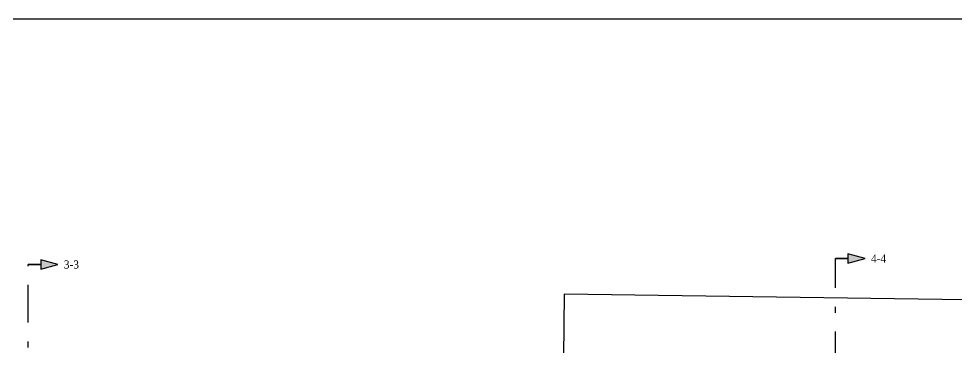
# Model space of a CAD drawing. Header units: millimetres. Extents: x -2171 to 1563, y -1758 to -1505.
# Drawn here: x -1709.32 to -1693.52, y -1595.78 to -1590.25 of the extents above; entities that cross this region are included whole.
import ezdxf
from ezdxf.enums import TextEntityAlignment as Align

# ---------------------------------------------------------------- set-up
doc = ezdxf.new("R2010")
doc.units = ezdxf.units.MM
doc.linetypes.add('DASHDOT', pattern=[25.4, 12.7, -6.35, 0, -6.35])
for name, color, linetype in [('-S_TEXT', 3, 'Continuous'), ('Geo_Lines_-1', 94, 'Continuous'), ('Sect_Line_Symbol', 7, 'Continuous')]:
    doc.layers.add(name, color=color, linetype=linetype)
doc.styles.add('S1TmsNwRmn1359_b_934_161', font='times.ttf', dxfattribs={"width": 0.933629, "height": 0.135937})

msp = doc.modelspace()

# ---------------------------------------------------------------- hatches: boundary and pattern name
at = {"layer": 'Sect_Line_Symbol'}
for points in [[(-1695.5568, -1594.2859), (-1695.3466, -1594.2859), (-1695.3466, -1594.3635), (-1695.0568, -1594.2859), (-1695.3466, -1594.2082), (-1695.3466, -1594.2859)], [(-1709.1568, -1594.3859), (-1708.9466, -1594.3859), (-1708.9466, -1594.4635), (-1708.6568, -1594.3859), (-1708.9466, -1594.3082), (-1708.9466, -1594.3859)]]:
    msp.add_hatch(color=2, dxfattribs=at).paths.add_polyline_path(points)

# ---------------------------------------------------------------- linework, layer by layer
at = {"layer": '-S_TEXT', "ltscale": 5}
msp.add_lwpolyline([(-1732.0504, -1590.2497), (-1673.9029, -1590.2497), (-1673.9029, -1630.2944), (-1732.0504, -1630.2944)], close=True, dxfattribs=at)
at = {"layer": 'Geo_Lines_-1', "color": 94, "ltscale": 0.5}
msp.add_lwpolyline([(-1730.65, -1596.9859), (-1731.5625, -1606.5488, 0.4189744), (-1723.1805, -1616.5329), (-1685.8535, -1619.4842, 0.4025719), (-1676.0599, -1611.458), (-1674.2785, -1595.2502), (-1700.1259, -1594.886), (-1700.15, -1596.9859)], format="xyb", close=True, dxfattribs=at)
at = {"layer": 'Sect_Line_Symbol', "color": 2}
for points in [[(-1695.5568, -1594.2859), (-1695.3466, -1594.2859), (-1695.3466, -1594.3635), (-1695.0568, -1594.2859), (-1695.3466, -1594.2082), (-1695.3466, -1594.2859)], [(-1709.1568, -1594.3859), (-1708.9466, -1594.3859), (-1708.9466, -1594.4635), (-1708.6568, -1594.3859), (-1708.9466, -1594.3082), (-1708.9466, -1594.3859)]]:
    msp.add_lwpolyline(points, close=True, dxfattribs=at)
at = {"layer": 'Sect_Line_Symbol', "color": 2, "linetype": 'DASHDOT', "ltscale": 0.05}
for points in [[(-1709.1568, -1598.1045), (-1709.1568, -1594.3859)], [(-1695.5568, -1597.5214), (-1695.5568, -1594.2859)]]:
    msp.add_lwpolyline(points, dxfattribs=at)

# ---------------------------------------------------------------- texts
at = {"layer": 'Sect_Line_Symbol', "color": 2, "style": 'S1TmsNwRmn1359_b_934_161', "width": 0.933629}
for s, p in [('4-4', (-1694.9568, -1594.2859)), ('3-3', (-1708.5568, -1594.3859))]:
    msp.add_text(s, height=0.13594, dxfattribs=at).set_placement(p, align=Align.MIDDLE_LEFT)

doc.saveas('drawing.dxf')
